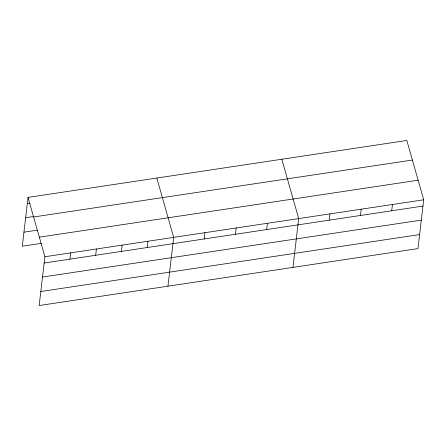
<?xml version="1.0" encoding="UTF-8"?>
<svg xmlns="http://www.w3.org/2000/svg" width="446" height="446" viewBox="0 0 446 446"><rect width="100%" height="100%" fill="white"/><g stroke="black" fill="none" stroke-linecap="round" stroke-linejoin="round"><path stroke-width="0.67" d="M28.031 197.4L44.89 256.74L39.159 305.543L417.969 248.6L423.7 199.797L406.841 140.457L28.031 197.4L22.3 246.203L41.283 243.349M69.916 259.148L70.652 252.871M95.673 255.279L96.408 248.996M121.429 251.405L122.171 245.122M147.191 247.53L147.927 241.253M167.952 286.181L173.689 237.378L156.825 178.038M204.201 238.961L204.937 232.684M235.455 234.267L236.19 227.984M266.702 229.567L267.444 223.284M292.961 267.388L298.692 218.59L281.833 159.25M329.209 220.173L329.945 213.89M360.457 215.474L361.199 209.191M391.711 210.774L392.447 204.497M27.295 203.683L30.005 203.276M25.645 217.715L33.779 216.488M33.595 216.985L412.405 160.042M23.95 232.171L37.503 230.13M39.326 237.16L418.136 180.217M44.89 256.74L423.7 199.797M44.154 263.023L422.964 206.08M42.504 277.055L421.314 220.112M40.809 291.511L419.614 234.568"/></g></svg>
